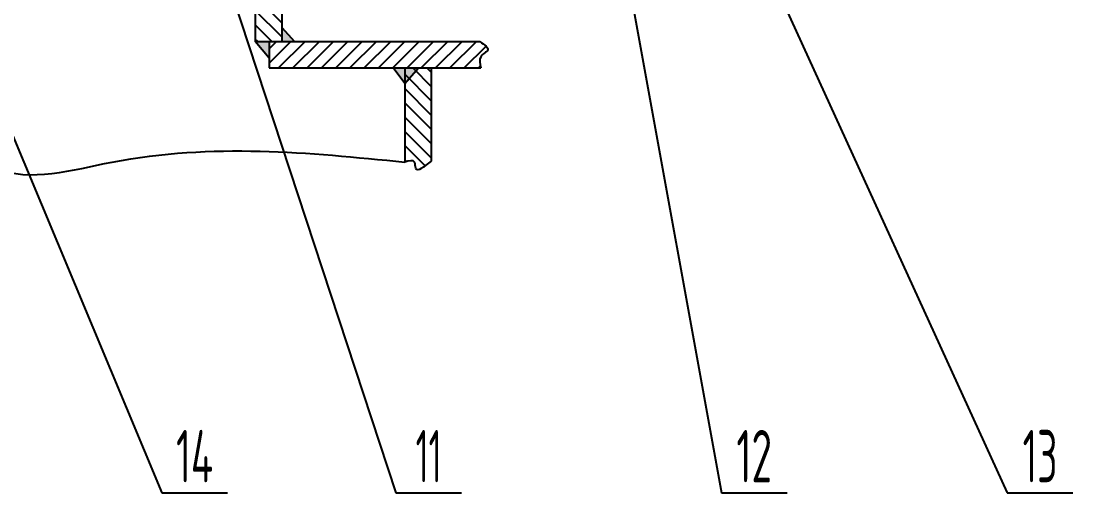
# Model space of a CAD drawing. Header units: millimetres. Extents: x 0 to 6300, y 0 to 4455.
# Drawn here: x 2142 to 3135, y 2111 to 2557 of the extents above; entities that cross this region are included whole.
import ezdxf
from ezdxf.enums import TextEntityAlignment as Align

# ---------------------------------------------------------------- set-up
doc = ezdxf.new("R2010")
doc.units = ezdxf.units.MM
doc.header["$LTSCALE"] = 150
for name, color, linetype in [('01', 7, 'Continuous'), ('02', 1, 'Continuous'), ('11', 3, 'Continuous')]:
    doc.layers.add(name, color=color, linetype=linetype)
doc.styles.get("Standard").update_dxf_attribs({"font": 'isocp', "width": 0.707, "bigfont": 'intecad.shx'})
pattern_1 = [(135, (9231.092, 1154.34), (6.735192, 6.735192), [])]

msp = doc.modelspace()

# ---------------------------------------------------------------- hatches: boundary and pattern name
at = {"layer": '01'}
h = msp.add_hatch(color=256, dxfattribs=at)
h.paths.add_polyline_path([(2363.49, 2537.2), (2376.49, 2537.2), (2376.49, 2521.48)])
h.paths.add_polyline_path([(2388.49, 2537.2), (2388.49, 2550.32), (2400.55, 2537.2)])
at = {"layer": '01', "linetype": 'Continuous'}
h = msp.add_hatch(color=7, dxfattribs=at)
h.paths.add_polyline_path([(2504.49, 2497.47), (2504.49, 2512.2), (2517.62, 2512.2)])
h.paths.add_polyline_path([(2504.49, 2497.47), (2493.68, 2512.2), (2504.49, 2512.2)])
at = {"layer": '02'}
h = msp.add_hatch(dxfattribs=at)
h.set_pattern_fill('LINE', color=256, scale=3, angle=45, style=0)
h.set_pattern_definition(pattern_1)
h.paths.add_polyline_path([(2363.49, 2537.2), (2388.49, 2537.2), (2388.49, 2721.2), (2375.05, 2721.2), (2363.49, 2709.6)])
h.paths.add_polyline_path([(2128.49, 2709.6), (2116.93, 2721.2), (2103.49, 2721.2), (2103.49, 2537.2), (2128.49, 2537.2)])
h = msp.add_hatch(dxfattribs=at)
h.set_pattern_fill('LINE', color=256, scale=3, angle=135, style=0)
h.set_pattern_definition([(45, (9231.092, 1154.34), (6.735192, -6.735192), [])])
edge = h.paths.add_edge_path()
edge.add_line((2376.49, 2537.2), (2376.49, 2512.2))
edge.add_line((2376.49, 2512.2), (2576.33, 2512.2))
edge.add_spline(control_points=[(2576.33, 2512.2), (2575.54, 2516.07), (2574.36, 2521.85), (2579.35, 2526.2), (2585.84, 2530.17), (2579.87, 2534.14), (2575.27, 2537.2)], knot_values=[0, 0, 0, 0, 26.560621, 39.665156, 48.141949, 76.442151, 76.442151, 76.442151, 76.442151], degree=3, periodic=0)
edge.add_line((2575.27, 2537.2), (2376.49, 2537.2))
edge = h.paths.add_edge_path()
edge.add_spline(control_points=[(2005.11, 2537.2), (2000.51, 2534.14), (1994.54, 2530.17), (2001.03, 2526.2), (2006.02, 2521.85), (2004.84, 2516.07), (2004.05, 2512.2)], knot_values=[0, 0, 0, 0, 28.300202, 36.776995, 49.88153, 76.442151, 76.442151, 76.442151, 76.442151], degree=3, periodic=0)
edge.add_line((2004.05, 2512.2), (2115.49, 2512.2))
edge.add_line((2115.49, 2512.2), (2115.49, 2537.2))
edge.add_line((2115.49, 2537.2), (2005.11, 2537.2))
h = msp.add_hatch(dxfattribs=at)
h.set_pattern_fill('LINE', color=256, scale=3, angle=45, style=0)
h.set_pattern_definition(pattern_1)
edge = h.paths.add_edge_path()
edge.add_spline(control_points=[(2504.49, 2423.31), (2508.5, 2424.46), (2515.06, 2426.33), (2513.74, 2411.28), (2522.84, 2418.84), (2529.49, 2424.37)], knot_values=[0, 0, 0, 0, 23.35272, 38.148315, 78.4984, 78.4984, 78.4984, 78.4984], degree=3, periodic=0)
edge.add_line((2529.49, 2424.37), (2529.49, 2512.2))
edge.add_line((2529.49, 2512.2), (2504.49, 2512.2))
edge.add_line((2504.49, 2512.2), (2504.49, 2423.31))
edge = h.paths.add_edge_path()
edge.add_line((2128.49, 2512.2), (2103.49, 2512.2))
edge.add_line((2103.49, 2512.2), (2103.49, 2424.37))
edge.add_spline(control_points=[(2103.49, 2424.37), (2109.8, 2419.28), (2118.42, 2412.33), (2119.95, 2436.93), (2123.6, 2451.95), (2128.49, 2462.87)], knot_values=[0, 0, 0, 0, 16.140034, 22.058272, 62.367085, 62.367085, 62.367085, 62.367085], degree=3, periodic=0)
edge.add_line((2128.49, 2462.87), (2128.49, 2512.2))

# ---------------------------------------------------------------- linework, layer by layer
at = {"layer": '01'}
for p, q in [((2363.49, 2721.2), (2363.49, 2537.2)), ((2388.49, 2721.2), (2388.49, 2537.2)), ((2388.49, 2550.32), (2400.55, 2537.2)), ((2376.49, 2521.48), (2363.49, 2537.2)), ((2363.49, 2537.2), (2575.27, 2537.2)), ((2376.49, 2537.2), (2376.49, 2512.2)), ((2376.49, 2512.2), (2576.33, 2512.2)), ((2504.49, 2512.2), (2504.49, 2423.31)), ((2529.49, 2512.2), (2529.49, 2424.37))]:
    msp.add_line(p, q, dxfattribs=at)
at = {"layer": '01', "color": 7, "linetype": 'Continuous'}
for q in [(2493.68, 2512.2), (2517.62, 2512.2)]:
    msp.add_line((2504.49, 2497.47), q, dxfattribs=at)
at = {"layer": '02'}
for p, q in [((2236.82, 2900.7), (2496.12, 2111.01)), ((2684.75, 2763.5), (2803.31, 2111.01)), ((2829.99, 2643.25), (3073.07, 2111.01)), ((2128.49, 2463.2), (2275.27, 2111.01)), ((2275.27, 2111.01), (2337.27, 2111.01)), ((2496.12, 2111.01), (2558.12, 2111.01)), ((2803.31, 2111.01), (2865.31, 2111.01)), ((3073.07, 2111.01), (3135.07, 2111.01))]:
    msp.add_line(p, q, dxfattribs=at)
for points in [[(2575.27, 2537.2), (2582.69, 2528.65), (2580.04, 2526.53), (2576.33, 2522.83), (2576.33, 2512.2)], [(2103.49, 2424.37), (2118.09, 2417.49), (2228.38, 2423.31), (2504.49, 2423.31)], [(2529.49, 2424.37), (2514.89, 2417.49), (2513.83, 2423.31), (2504.49, 2423.31)]]:
    msp.add_spline(points, degree=3, dxfattribs=at)

# ---------------------------------------------------------------- texts
at = {"layer": '11'}
for s, width, p, p2 in [('14', 0.614783, (2288.77, 2121.01), (2323.76, 2121.01)), ('11', 0.582235, (2514.87, 2121.01), (2539.37, 2121.01)), ('12', 0.611465, (2817.51, 2121.01), (2851.11, 2121.01)), ('13', 0.609833, (3087.6, 2121.01), (3120.54, 2121.01))]:
    msp.add_text(s, height=49.497, dxfattribs=dict(at, width=width)).set_placement(p, p2, align=Align.FIT)

doc.saveas('drawing.dxf')
